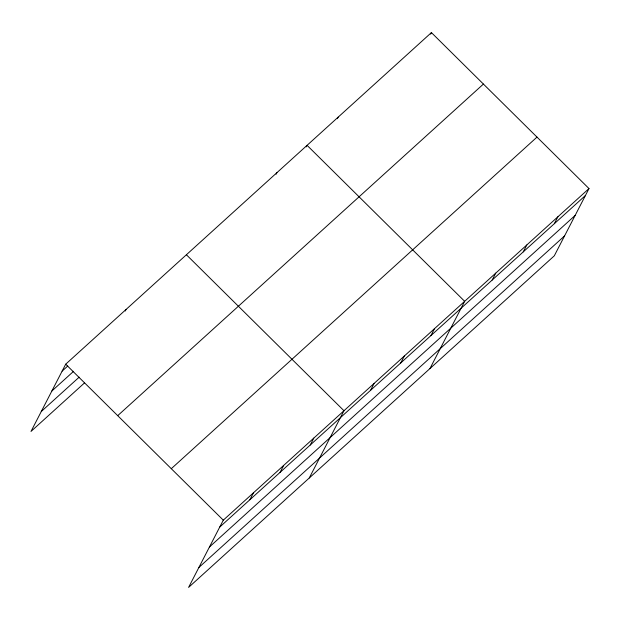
<?xml version="1.0" encoding="UTF-8"?>
<svg xmlns="http://www.w3.org/2000/svg" width="620" height="620" viewBox="0 0 620 620"><rect width="100%" height="100%" fill="white"/><g stroke="black" fill="none" stroke-linecap="round" stroke-linejoin="round"><path stroke-width="0.93" d="M589 188.573L223.293 520.164L188.589 587.404L554.296 255.812L589 188.573L431.411 32.597L65.704 364.188L31 431.427L84.328 383.075M125.248 311.015L126.046 309.473M276.109 174.236L276.9 172.693M306.28 146.878L307.071 145.336L464.659 301.312L429.954 368.559M337.365 118.691L338.156 117.149M430.621 34.139L431.411 32.597M249.883 499.743L253.464 492.807M280.054 472.386L283.635 465.45M310.225 445.028L313.805 438.092M309.272 477.981L343.976 410.742L186.388 254.758M370.566 390.321L374.147 383.385M400.737 362.964L404.318 356.027M430.908 335.606L434.488 328.67M492.164 280.062L495.744 273.133M523.249 251.883L526.829 244.947M554.334 223.696L557.915 216.76M62.124 371.117L67.743 366.033M51.855 391.019L73.602 371.303M41.269 411.525L79.159 377.169M117.707 415.656L483.414 84.072M171.291 468.689L536.997 137.105M219.713 527.101L585.419 195.509M209.444 547.003L575.151 215.411M198.857 567.501L564.564 235.918M65.704 364.188L223.293 520.164"/></g></svg>
